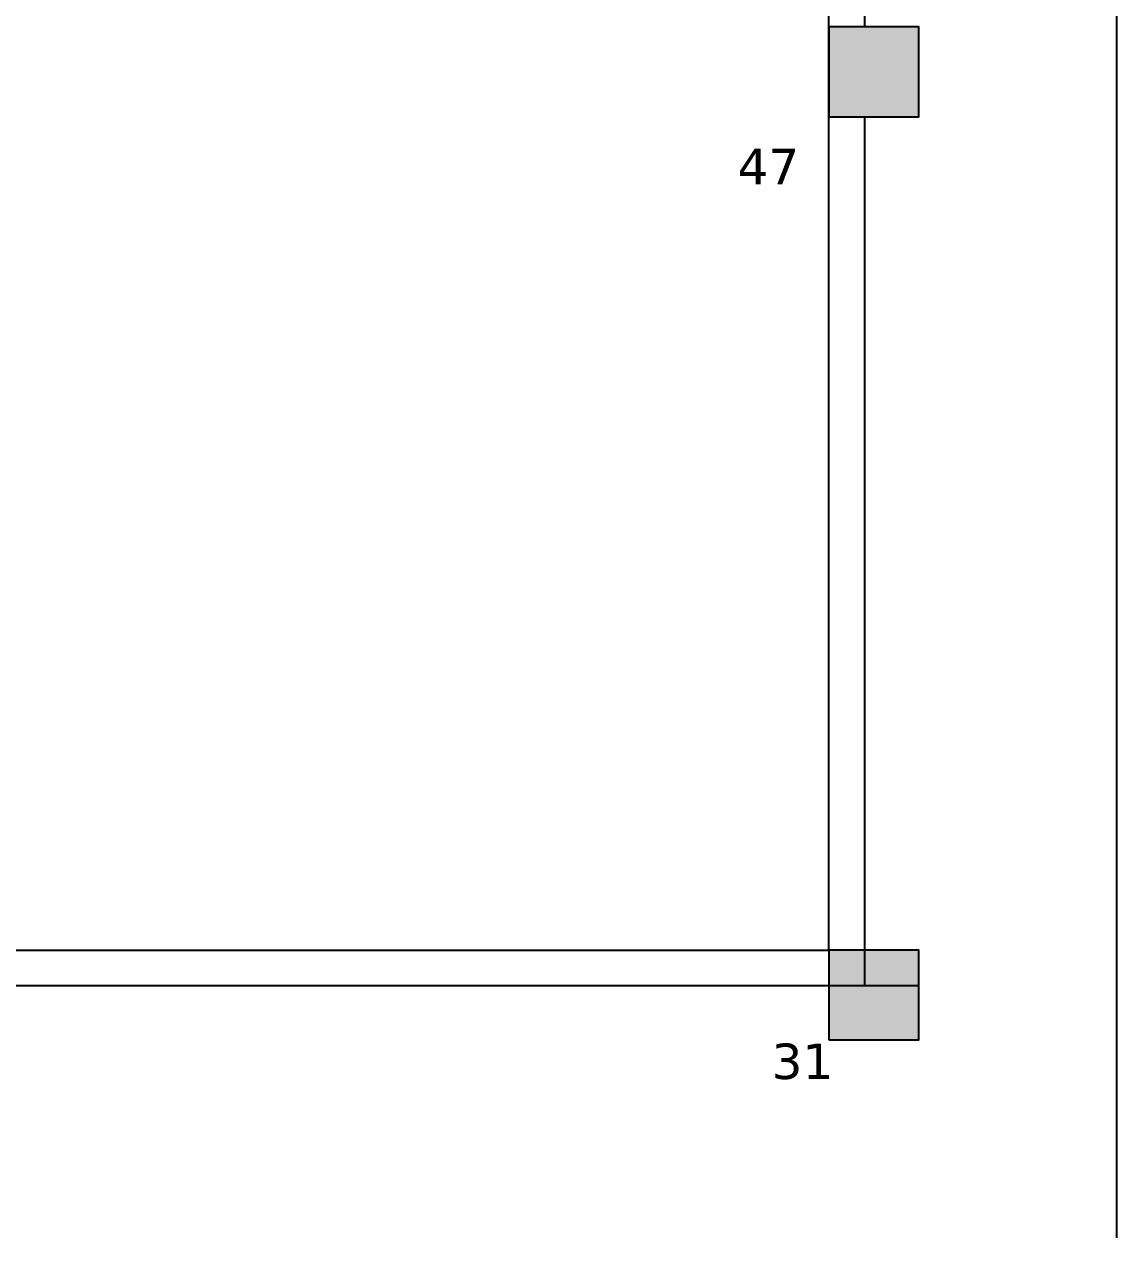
# Model space of a CAD drawing. Header units: millimetres. Extents: x -5691 to 68617, y -23008 to 84113.
# Drawn here: x 45512 to 50140, y 16078 to 21220 of the extents above; entities that cross this region are included whole.
import ezdxf

# ---------------------------------------------------------------- set-up
doc = ezdxf.new("R2010")
doc.units = ezdxf.units.MM
doc.header["$LTSCALE"] = 700
doc.header["$MEASUREMENT"] = 0
for name, color, linetype in [('architactur xref$0$COLUMN', 8, 'Continuous'), ('architactur xref$0$COLUMN HATCH', 8, 'Continuous'), ('architactur xref$0$OUTER LINE', 8, 'Continuous'), ('architactur xref$0$TEXT', 8, 'Continuous'), ('architactur xref$0$WALL', 8, 'Continuous'), ('rcp$0$X-REF', 8, 'Continuous'), ('X-REF', 8, 'Continuous')]:
    doc.layers.add(name, color=color, linetype=linetype)
doc.styles.add('architactur xref$0$VERDANA', font='verdana.ttf')

# ---------------------------------------------------------------- blocks, each defined once
blk = doc.blocks.new('architactur xref')
at = {"layer": 'architactur xref$0$COLUMN HATCH', "linetype": 'Continuous'}
for points in [[(1941, 835), (1926, 835), (1926, 820), (1941, 820)], [(1941, 681), (1926, 681), (1926, 666), (1941, 666)]]:
    blk.add_hatch(color=256, dxfattribs=at).paths.add_polyline_path(points)
at = {"layer": 'architactur xref$0$TEXT', "lineweight": 0}
for points in [[(1941, 835), (1926, 835), (1926, 820), (1941, 820)], [(1941, 681), (1926, 681), (1926, 666), (1941, 666)]]:
    blk.add_hatch(color=256, dxfattribs=at).paths.add_polyline_path(points)
at = {"layer": 'architactur xref$0$COLUMN', "linetype": 'Continuous'}
for points in [[(1926, 820), (1941, 820), (1941, 835), (1926, 835)], [(1926, 666), (1941, 666), (1941, 681), (1926, 681)]]:
    blk.add_lwpolyline(points, close=True, dxfattribs=at)
at = {"layer": 'architactur xref$0$OUTER LINE', "linetype": 'Continuous', "ltscale": 12}
blk.add_line((1974, 633), (1974, 2609), dxfattribs=at)
at = {"layer": 'architactur xref$0$TEXT', "lineweight": 0}
for points in [[(1926, 820), (1941, 820), (1941, 835), (1926, 835)], [(1926, 666), (1941, 666), (1941, 681), (1926, 681)]]:
    blk.add_lwpolyline(points, close=True, dxfattribs=at)
at = {"layer": 'architactur xref$0$WALL', "linetype": 'Continuous'}
for p, q in [((1926, 681), (1926, 999.26)), ((1932, 835), (1932, 977)), ((1932, 675), (1932, 820)), ((1785.53, 681), (1926, 681)), ((1941, 675), (1640, 675))]:
    blk.add_line(p, q, dxfattribs=at)
at = {"layer": 'architactur xref$0$TEXT', "lineweight": 0, "char_height": 5.906, "width": 5.1391, "attachment_point": 5, "style": 'architactur xref$0$VERDANA'}
for s, insert in [('47', (1915.9, 811.72)), ('31', (1921.59, 662.38))]:
    blk.add_mtext(s, dxfattribs=dict(at, insert=insert))
blk = doc.blocks.new('rcp')
at = {"layer": 'rcp$0$X-REF', "xscale": 25.39999999999418, "yscale": 25.39999999999418, "zscale": 25.39999999999418}
blk.add_blockref('architactur xref', (0, 0), dxfattribs=at)

msp = doc.modelspace()

# ---------------------------------------------------------------- block references
at = {"layer": 'X-REF', "ltscale": 8}
msp.add_blockref('rcp', (0, 0), dxfattribs=at)

# ---------------------------------------------------------------- next in the draw order: block references
at = {"layer": 'X-REF', "xscale": 25.39999999999418, "yscale": 25.39999999999418, "zscale": 25.39999999999418}
msp.add_blockref('architactur xref', (0, 0), dxfattribs=at)

doc.saveas('drawing.dxf')
